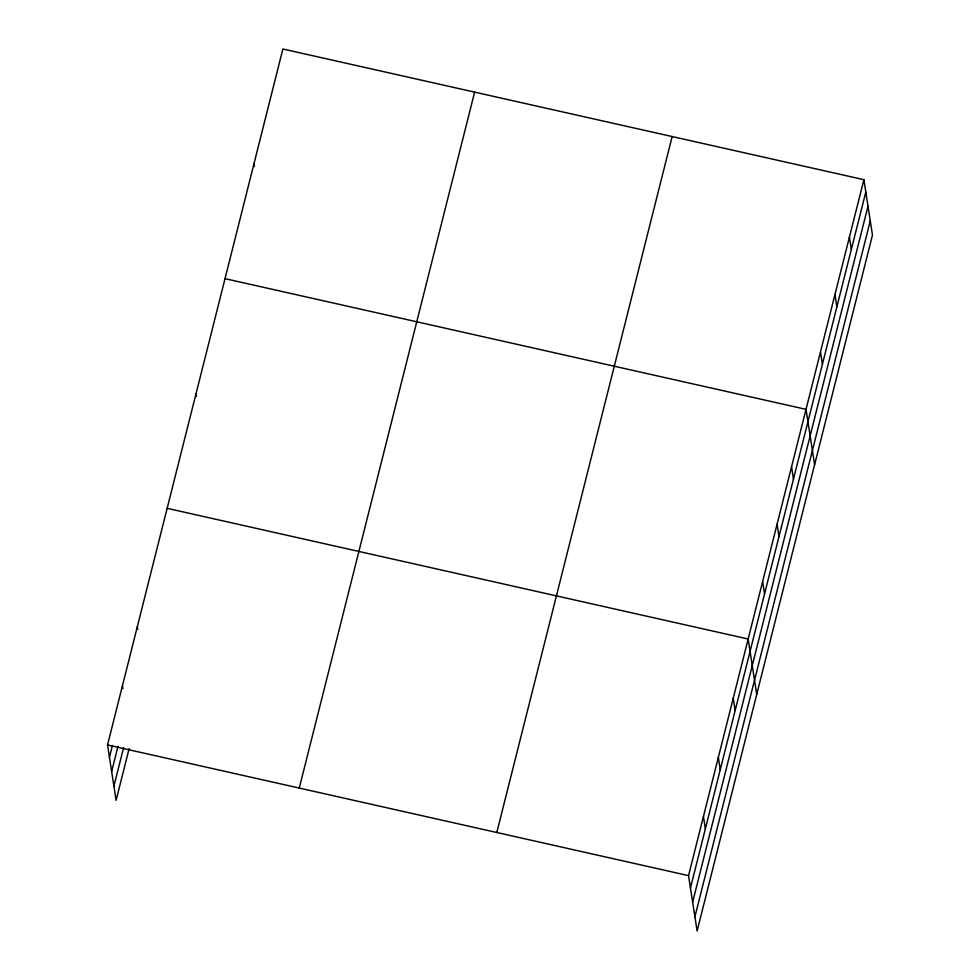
<?xml version="1.0" encoding="UTF-8"?>
<svg xmlns="http://www.w3.org/2000/svg" width="980" height="980" viewBox="0 0 980 980"><rect width="100%" height="100%" fill="white"/><g stroke="black" fill="none" stroke-linecap="round" stroke-linejoin="round"><path stroke-width="1.47" d="M129.152 748.548L116.106 800.317L107.531 744.947L282.889 49L863.895 179.683L872.47 235.053L697.111 931L688.536 875.63L863.895 179.683M109.454 757.307L112.431 745.474M111.647 771.505L117.98 746.356M113.913 786.119L123.603 747.667M299.268 788.067L474.626 92.12M496.799 832.51L672.158 136.563M690.447 887.99L865.806 192.043M692.639 902.188L867.998 206.241M694.906 916.802L870.264 220.868M225.02 278.663L806.026 409.346L814.601 464.716M167.164 508.326L748.157 639.009L756.732 694.379M107.531 744.947L688.536 875.63M849.427 237.099L851.338 249.459M834.96 294.514L836.871 306.875M820.493 351.93L822.404 364.291M791.558 466.762L793.469 479.122M777.091 524.178L779.002 536.538M762.624 581.593L764.535 593.954M733.248 698.164L735.159 710.524M718.34 757.32L720.263 769.68M703.444 816.475L705.355 828.835M253.955 163.832L254.384 166.576M196.098 393.495L196.514 396.238M137.347 626.637L137.776 629.38M122.439 685.792L122.868 688.536"/></g></svg>
